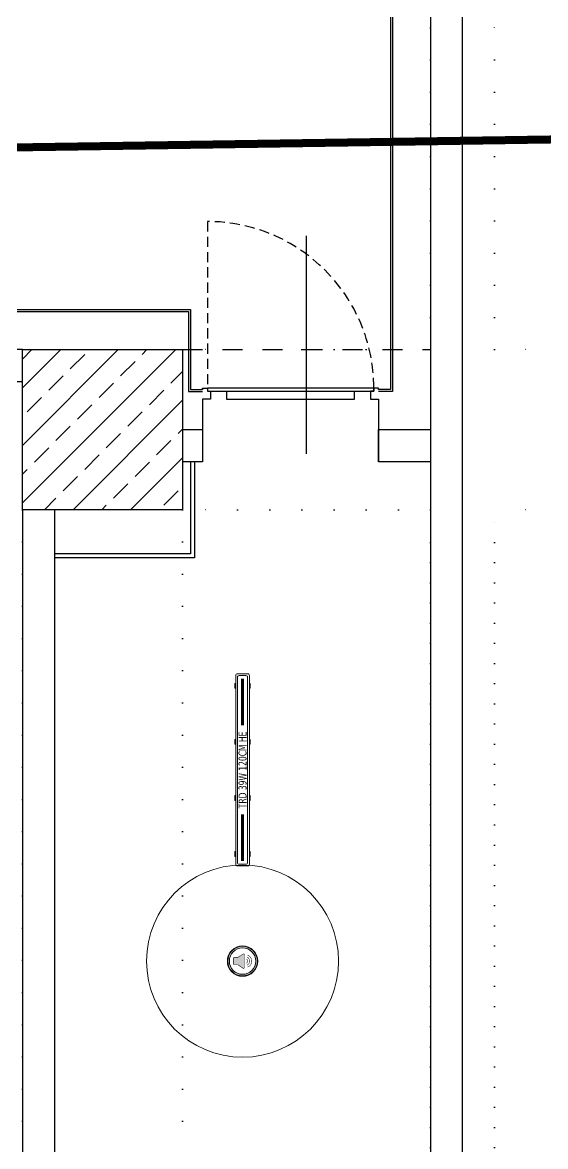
# Model space of a CAD drawing. Header units: centimetres. Extents: x 405564 to 502064, y 46284 to 60634.
# Drawn here: x 483750 to 484077, y 56335 to 57037 of the extents above; entities that cross this region are included whole.
import ezdxf
from ezdxf.enums import TextEntityAlignment as Align
from ezdxf.xclip import XClip

# ---------------------------------------------------------------- set-up
doc = ezdxf.new("R2010")
doc.units = ezdxf.units.CM
doc.header["$XCLIPFRAME"] = 0
for name, pattern in [('3+1_3b$0$DASHED', [0.25, 0.125, -0.125]), ('ACAD_ISO07W100', [3, 0, -3]), ('BORDER', [1.75, 0.5, -0.25, 0.5, -0.25, 0, -0.25]), ('DASHDOT', [25.4, 12.7, -6.35, 0, -6.35]), ('DOT', [0.25, 0, -0.25]), ('HIDDEN', [9.525, 6.35, -3.175])]:
    doc.linetypes.add(name, pattern=pattern)
doc.layers.get('0').update_dxf_attribs({"color": 8, "lineweight": 9})
for name, color, linetype, lineweight in [('---___EB_draft00_parselsiniri', 8, 'BORDER', 9), ('0-KRCN-AYDINLATMA-130426', 8, 'Continuous', 9), ('0-KRCN-MİMARİ-220526', 8, 'Continuous', 9)]:
    doc.layers.add(name, color=color, linetype=linetype, lineweight=lineweight)
for name, color, linetype in [('AS_CIZGI_ARSA', 8, 'Continuous'), ('AS_DOS_TERAS_UST', 8, 'ACAD_ISO07W100'), ('AS_DUV_ALCIPAN_YANGINA-SUYA DAYANIMLI', 8, 'Continuous'), ('AS_DUV_CIMENTO ESASLI PANEL CEPHE KAPLAMASI', 8, 'Continuous'), ('AS_DUV_GAZBETON', 8, 'Continuous'), ('AS_KAPI', 8, 'Continuous'), ('AS_KAPI_POZ', 8, 'Continuous'), ('AS_TA_BETONARME', 5, 'Continuous'), ('AS_TA_TARAMA', 8, 'Continuous'), ('AS_TEFR_CIHAZ', 8, 'Continuous')]:
    doc.layers.add(name, color=color, linetype=linetype)
doc.styles.add('OLCU', font='romanstw.shx', dxfattribs={"width": 0.6})
doc.styles.add('TAHOMA', font='tahoma.ttf')

# ---------------------------------------------------------------- blocks, each defined once
blk = doc.blocks.new('TRD 39W 120CM ELP')
at = {"layer": '0-KRCN-AYDINLATMA-130426'}
h = blk.add_hatch(color=256, dxfattribs=at)
h.dxf.hatch_style = 1
h.paths.add_polyline_path([(-54.27, 4.25), (-51.23, 4.25), (-51.23, 4.86), (-54.27, 4.86)])
h = blk.add_hatch(color=256, dxfattribs=at)
h.dxf.hatch_style = 1
h.paths.add_polyline_path([(-19.27, 4.25), (-16.23, 4.25), (-16.23, 4.86), (-19.27, 4.86)])
h = blk.add_hatch(color=256, dxfattribs=at)
h.dxf.hatch_style = 1
h.paths.add_polyline_path([(15.73, 4.25), (18.77, 4.25), (18.77, 4.86), (15.73, 4.86)])
h = blk.add_hatch(color=256, dxfattribs=at)
h.dxf.hatch_style = 1
h.paths.add_polyline_path([(50.73, 4.25), (53.77, 4.25), (53.77, 4.86), (50.73, 4.86)])
h = blk.add_hatch(color=256, dxfattribs=at)
h.dxf.hatch_style = 1
h.paths.add_polyline_path([(-54.27, -4.25), (-51.23, -4.25), (-51.23, -4.86), (-54.27, -4.86)])
h = blk.add_hatch(color=256, dxfattribs=at)
h.dxf.hatch_style = 1
h.paths.add_polyline_path([(-19.27, -4.25), (-16.23, -4.25), (-16.23, -4.86), (-19.27, -4.86)])
h = blk.add_hatch(color=256, dxfattribs=at)
h.dxf.hatch_style = 1
h.paths.add_polyline_path([(15.73, -4.25), (18.77, -4.25), (18.77, -4.86), (15.73, -4.86)])
h = blk.add_hatch(color=256, dxfattribs=at)
h.dxf.hatch_style = 1
h.paths.add_polyline_path([(50.73, -4.25), (53.77, -4.25), (53.77, -4.86), (50.73, -4.86)])
for points in [[(-59.25, 4.25), (58.75, 4.25, -0.414214), (59.75, 3.25), (59.75, -3.25, -0.414214), (58.75, -4.25), (-59.25, -4.25, -0.414214), (-60.25, -3.25), (-60.25, 3.25, -0.414214)], [(-58.14, 3.14), (57.64, 3.14, -0.414214), (58.64, 2.14), (58.64, -2.14, -0.414214), (57.64, -3.14), (-58.14, -3.14, -0.414214), (-59.14, -2.14), (-59.14, 2.14, -0.414214)]]:
    blk.add_lwpolyline(points, format="xyb", close=True, dxfattribs=at)
at = {"layer": '0-KRCN-AYDINLATMA-130426', "const_width": 2, "elevation": 1}
for points in [[(-57.14, 0), (-28.03, 0)], [(27.53, 0), (56.64, 0)]]:
    blk.add_lwpolyline(points, dxfattribs=at)
at = {"layer": '0-KRCN-AYDINLATMA-130426'}
for points in [[(-54.27, 4.25), (-51.23, 4.25), (-51.23, 4.86), (-54.27, 4.86)], [(-19.27, 4.25), (-16.23, 4.25), (-16.23, 4.86), (-19.27, 4.86)], [(15.73, 4.25), (18.77, 4.25), (18.77, 4.86), (15.73, 4.86)], [(50.73, 4.25), (53.77, 4.25), (53.77, 4.86), (50.73, 4.86)], [(-54.27, -4.25), (-51.23, -4.25), (-51.23, -4.86), (-54.27, -4.86)], [(-19.27, -4.25), (-16.23, -4.25), (-16.23, -4.86), (-19.27, -4.86)], [(15.73, -4.25), (18.77, -4.25), (18.77, -4.86), (15.73, -4.86)], [(50.73, -4.25), (53.77, -4.25), (53.77, -4.86), (50.73, -4.86)]]:
    blk.add_lwpolyline(points, close=True, dxfattribs=at)
at = {"layer": '0-KRCN-AYDINLATMA-130426', "ltscale": 60, "style": 'TAHOMA', "width": 0.8}
blk.add_text('TRD 39W 120CM HE', height=5, dxfattribs=at).set_placement((-0.25, 0), align=Align.MIDDLE_CENTER)
blk = doc.blocks.new('SIVA ÜSTÜ TİPİ HOPARLÖR')
at = {"layer": '0-KRCN-AYDINLATMA-130426'}
h = blk.add_hatch(color=256, dxfattribs=at)
h.dxf.hatch_style = 1
h.paths.add_polyline_path([(9.24, 0, 1), (-9.24, 0, 1)])
h.paths.add_polyline_path([(8.23, 0, -1), (-8.23, 0, -1)], flags=16)
h.paths.add_polyline_path([(1.25, -3.88, -0.598176), (0.27, -4.41), (-2.7, -2.45, 0.147433), (-3.05, -2.34), (-5.09, -2.34, -0.414214), (-5.72, -1.71), (-5.72, 1.71, -0.414214), (-5.09, 2.34), (-3.05, 2.34, 0.147433), (-2.7, 2.45), (0.27, 4.41, -0.598176), (1.25, 3.88)], flags=0)
h = blk.add_hatch(color=256, dxfattribs=at)
h.dxf.hatch_style = 1
h.paths.add_polyline_path([(0.27, -4.41, 0.598176), (1.25, -3.88), (1.25, 3.88, 0.598176), (0.27, 4.41), (-2.7, 2.45, -0.147433), (-3.05, 2.34), (-5.09, 2.34, 0.414214), (-5.72, 1.71), (-5.72, -1.71, 0.414214), (-5.09, -2.34), (-3.05, -2.34, -0.147433), (-2.7, -2.45)])
at = {"layer": '0-KRCN-AYDINLATMA-130426', "const_width": 0.317}
blk.add_lwpolyline([(0.27, -4.41, 0.598176), (1.25, -3.88), (1.25, 3.88, 0.598176), (0.27, 4.41), (-2.7, 2.45, -0.147433), (-3.05, 2.34), (-5.09, 2.34, 0.414214), (-5.72, 1.71), (-5.72, -1.71, 0.414214), (-5.09, -2.34), (-3.05, -2.34, -0.147433), (-2.7, -2.45)], format="xyb", close=True, dxfattribs=at)
for points in [[(2.41, 1.29, -0.601398), (2.41, -1.29)], [(2.8, 2.51, -0.658812), (2.8, -2.51)], [(3.19, 3.72, -0.680488), (3.19, -3.72)]]:
    blk.add_lwpolyline(points, format="xyb", dxfattribs=at)
at = {"layer": '0-KRCN-AYDINLATMA-130426'}
blk.add_circle((0, 0), 60, dxfattribs=at)
at = {"layer": '0-KRCN-AYDINLATMA-130426', "ltscale": 0.1}
for radius in [9.5, 9.24, 8.23]:
    blk.add_circle((0, 0), radius, dxfattribs=at)
blk = doc.blocks.new('G$C546873DE')
at = {"layer": '0-KRCN-AYDINLATMA-130426', "rotation": 90}
blk.add_blockref('TRD 39W 120CM ELP', (13323.18, 9436.3), dxfattribs=at)
at = {"layer": '0-KRCN-AYDINLATMA-130426'}
blk.add_blockref('SIVA ÜSTÜ TİPİ HOPARLÖR', (13323.18, 9316.64), dxfattribs=at)
blk = doc.blocks.new('OPK-site-surrounding-R01')
at = {"layer": '---___EB_draft00_parselsiniri', "linetype": 'DASHDOT', "ltscale": 5, "const_width": 5, "flags": 128}
blk.add_lwpolyline([(-303.72, 52.55), (22545.33, 391.1), (23723.36, -710.97), (24047.63, -4449.98), (-299.88, -4449.98)], close=True, dxfattribs=at)
blk = doc.blocks.new('CEPHE KATMANLARI ZEMİN KAT')
at = {"layer": 'AS_DUV_CIMENTO ESASLI PANEL CEPHE KAPLAMASI'}
for points in [[(10505, 205), (10505, 275), (8330, 275), (8330, -25), (8322.5, -25)], [(10503.75, 205), (10503.75, 273.75), (8331.25, 273.75), (8331.25, -26.25), (8322.5, -26.25)], [(565, -1825), (-25, -1825), (-25, 25), (8205, 25), (8205, -25), (8212.5, -25)], [(565, -1823.75), (-23.75, -1823.75), (-23.75, 23.75), (8203.75, 23.75), (8203.75, -26.25), (8212.5, -26.25)]]:
    blk.add_lwpolyline(points, dxfattribs=at)
blk = doc.blocks.new('*U607')
at = {"color": 0, "linetype": 'HIDDEN', "lineweight": -2}
blk.add_line((3, 105), (3, 1), dxfattribs=at)
at = {"color": 0, "lineweight": -2}
for points in [[(-2, 0), (0, 0), (0, 1), (3, 1), (3, -1), (5, -1), (5, -6), (0, -6), (0, -45)], [(112, 0), (110, 0), (110, 1), (107, 1), (107, -1), (105, -1), (105, -6), (110, -6), (110, -45)], [(15, -1), (15, -6), (95, -6), (95, -1)]]:
    blk.add_lwpolyline(points, dxfattribs=at)
blk.add_lwpolyline([(0, 1), (0, 0)])
blk.add_lwpolyline([(3, 1), (3, -1), (107, -1), (107, 1)], close=True, dxfattribs=at)
at = {"color": 0, "linetype": 'HIDDEN', "lineweight": -2}
blk.add_arc((3, 1), 104, 360, 90, dxfattribs=at)
at = {"color": 3, "style": 'OLCU', "width": 0.5, "flags": 1}
for tag, p in [('K-DIVISYON', (-80, -95)), ('K-PBAR', (105, -95)), ('K-KAPITIP', (-80, -345))]:
    blk.add_attdef(tag, p, '', height=17.5, dxfattribs=at)
at = {"color": 5, "true_color": 0x0505ff, "style": 'OLCU', "width": 0.5, "flags": 1}
for tag, p in [('K-NEREDEN-NO', (-80, -120)), ('K-NEREYE-NO', (-80, -195)), ('K-DUVARTIP', (-80, -295)), ('K-ACILISYON', (-80, -320))]:
    blk.add_attdef(tag, p, '', height=17.5, dxfattribs=at)
at = {"color": 1, "true_color": 0xfa0000, "style": 'OLCU', "width": 0.5, "flags": 1}
for tag, p in [('K-IZLENEBILIRLIK', (105, -120)), ('K-TEKMELIK', (105, -145)), ('K-KONTROLTIPNEREDEN', (-80, -170)), ('K-BAND', (105, -170)), ('K-MENFEZ', (105, -220)), ('K-KONTROLTIPNEREYE', (-80, -245)), ('K-PENCERE', (105, -245)), ('K-KILITTIP', (-80, -270)), ('K-NOT-AS-MIMARI1', (105, -295)), ('K-NOT-ELEKTRIK', (105, -345)), ('K-NOT-YANGIN', (105, -370)), ('K-ACMAKAPAMASISTEMI', (-80, -395)), ('K-NOT-ISLETME', (105, -395)), ('K-YANGIN', (-80, -445))]:
    blk.add_attdef(tag, p, '', height=17.5, dxfattribs=at)
at = {"color": 220, "true_color": 0xf113d4, "style": 'OLCU', "width": 0.5, "flags": 1}
for tag, p in [('K-NEREDEN-AD', (-80, -145)), ('K-NEREYE-AD', (-80, -220))]:
    blk.add_attdef(tag, p, '', height=17.5, dxfattribs=at)
at = {"color": 0, "style": 'OLCU', "width": 0.5, "flags": 1}
for tag, p in [('K-TAMACILIRLIK', (105, -195)), ('K-NOT-AS-MIMARI2', (105, -320)), ('K-KASATIP', (-80, -370)), ('K-KURSUN', (-80, -420))]:
    blk.add_attdef(tag, p, '', height=17.5, dxfattribs=at)
at = {"color": 252, "style": 'OLCU', "width": 0.5, "flags": 1}
for tag, p in [('K-REZ1', (105, -445)), ('K-REZ2', (105, -470)), ('K-REZ3', (105, -495)), ('K-REZ4', (105, -520)), ('K-REZ5', (105, -545))]:
    blk.add_attdef(tag, p, '', height=17.5, dxfattribs=at)
at = {"layer": 'AS_KAPI_POZ', "style": 'OLCU', "width": 0.45}
for tag, p in [('POZ+GEN', (55, 16.5)), ('YUK', (55, -21.5))]:
    blk.add_attdef(tag, text='', height=20, dxfattribs=at).set_placement(p, align=Align.MIDDLE_CENTER)
at = {"layer": 'AS_KAPI_POZ', "style": 'OLCU', "width": 0.5}
blk.add_attdef('K-NO', text='', height=8, rotation=90, dxfattribs=at).set_placement((6, 3), align=Align.TOP_LEFT)
at = {"layer": 'AS_KAPI_POZ', "color": 251, "style": 'OLCU', "width": 0.45}
blk.add_attdef('K-DUVAR(CM)', text='', height=6, dxfattribs=at).set_placement((-5, -5), align=Align.MIDDLE_RIGHT)
blk = doc.blocks.new('A$C6A10306C')
at = {"layer": 'AS_TA_TARAMA'}
h = blk.add_hatch(dxfattribs=at)
h.set_pattern_fill('ANSI33', color=256, scale=4, angle=180)
h.set_pattern_definition([(225, (17560.68, -7819.299), (17.96051, -17.96051), []), (225, (17542.72, -7819.299), (17.96051, -17.96051), [12.7, -6.35])])
h.paths.add_polyline_path([(13185.68, -3801.45), (13285.68, -3801.45), (13285.68, -3901.45), (13185.68, -3901.45)])
at = {"layer": 'AS_CIZGI_ARSA', "linetype": 'DASHDOT', "ltscale": 5, "flags": 128}
blk.add_lwpolyline([(4831.96, -3798.91), (27681.01, -3460.36), (28859.04, -4562.43), (29183.31, -8301.44), (4835.8, -8301.44)], close=True, dxfattribs=at)
at = {"layer": 'AS_DOS_TERAS_UST', "linetype": 'DOT', "ltscale": 80}
for p, q in [((13440.68, -3801.45), (13440.68, -3551.45)), ((13480.68, -3801.45), (13480.68, -3581.45)), ((13185.68, -3801.45), (12685.68, -3801.45)), ((13440.68, -3801.45), (13285.68, -3801.45)), ((13660.68, -3801.45), (13480.68, -3801.45)), ((13185.68, -3901.45), (13185.68, -4501.45)), ((13285.68, -3901.45), (13285.68, -4501.45)), ((13440.68, -3901.45), (13285.68, -3901.45)), ((13660.68, -3901.45), (13480.68, -3901.45))]:
    blk.add_line(p, q, dxfattribs=at)
at = {"layer": 'AS_DOS_TERAS_UST', "linetype": '3+1_3b$0$DASHED', "ltscale": 100}
blk.add_lwpolyline([(13285.68, -3801.45), (13440.68, -3801.45)], dxfattribs=at)
at = {"layer": 'AS_DOS_TERAS_UST', "linetype": 'DOT', "ltscale": 50}
for points in [[(13440.68, -4501.45), (13440.68, -3901.45)], [(13480.68, -4501.45), (13480.68, -3901.45)]]:
    blk.add_lwpolyline(points, dxfattribs=at)
at = {"layer": 'AS_DUV_ALCIPAN_YANGINA-SUYA DAYANIMLI'}
for points in [[(13293.18, -3871.45), (13293.18, -3931.45), (13205.68, -3931.45)], [(13290.68, -3871.45), (13290.68, -3928.95), (13205.68, -3928.95)]]:
    blk.add_lwpolyline(points, dxfattribs=at)
at = {"layer": 'AS_DUV_GAZBETON'}
blk.add_lwpolyline([(13460.68, -4846.45), (13965.68, -4846.45), (13965.68, -4826.45), (13460.68, -4826.45), (13460.68, -3571.45), (15565.68, -3571.45), (15565.68, -3606.45), (15585.68, -3606.45), (15585.68, -3551.45), (13440.68, -3551.45), (13440.68, -5171.45), (13460.68, -5171.45)], close=True, dxfattribs=at)
for points in [[(13185.68, -3801.45), (12685.68, -3801.45)], [(12685.68, -3821.45), (13185.68, -3821.45)], [(13285.68, -3851.45), (13298.18, -3851.45), (13298.18, -3871.45), (13285.68, -3871.45)], [(13440.68, -3871.45), (13408.18, -3871.45), (13408.18, -3851.45), (13440.68, -3851.45)], [(13185.68, -3901.45), (13185.68, -4501.45)], [(13205.68, -3901.45), (13205.68, -4501.45)]]:
    blk.add_lwpolyline(points, dxfattribs=at)
at = {"layer": 'AS_TA_BETONARME'}
blk.add_lwpolyline([(13185.68, -3801.45), (13285.68, -3801.45), (13285.68, -3901.45), (13185.68, -3901.45)], close=True, dxfattribs=at)
at = {"layer": 'AS_TEFR_CIHAZ'}
blk.add_line((13363.18, -3866.45), (13363.18, -3730.31), dxfattribs=at)
ref = blk.add_blockref('OPK-site-surrounding-R01', (5135.68, -3851.45))
XClip(ref).set_block_clipping_path([(-5135.679684336, -9648.5463532069), (26364.320315664, 3851.4536467931)])
at = {"layer": 'AS_DUV_CIMENTO ESASLI PANEL CEPHE KAPLAMASI'}
blk.add_blockref('CEPHE KATMANLARI ZEMİN KAT', (5085.68, -3801.45), dxfattribs=at)
at = {"layer": 'AS_KAPI'}
blk.add_blockref('*U607', (13298.18, -3826.45), dxfattribs=at)

msp = doc.modelspace()

# ---------------------------------------------------------------- block references
at = {"layer": '0-KRCN-AYDINLATMA-130426'}
msp.add_blockref('G$C546873DE', (470564.07, 47134.02), dxfattribs=at)

# ---------------------------------------------------------------- next in the draw order: block references
at = {"layer": '0-KRCN-MİMARİ-220526'}
msp.add_blockref('A$C6A10306C', (470564.07, 60634.02), dxfattribs=at)

doc.saveas('drawing.dxf')
